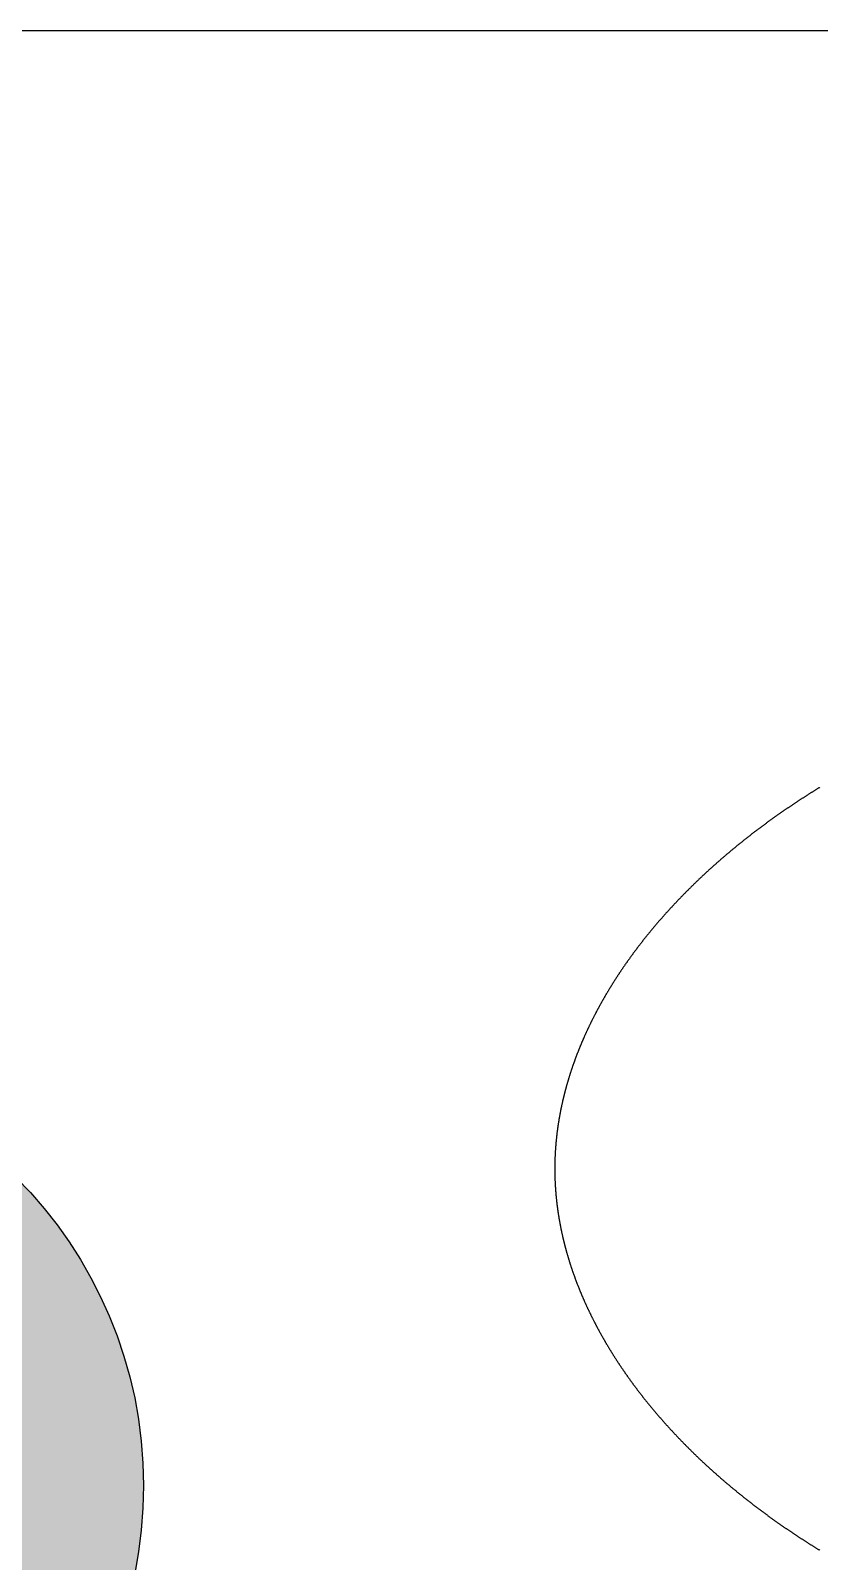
# Model space of a CAD drawing. Header units: millimetres. Extents: x 88 to 97873, y 32 to 55088.
# Drawn here: x 48367.95 to 48379.12, y 4638.84 to 4660.51 of the extents above; entities that cross this region are included whole.
import ezdxf

# ---------------------------------------------------------------- set-up
doc = ezdxf.new("R2010")
doc.units = ezdxf.units.MM
doc.header["$LTSCALE"] = 0.3
doc.layers.add('FICHAS_XLR', color=7, linetype='Continuous')

# ---------------------------------------------------------------- blocks, each defined once
blk = doc.blocks.new('FICHA_XLR_FEMEA')
at = {"layer": 'FICHAS_XLR'}
h = blk.add_hatch(color=0, dxfattribs=at)
h.dxf.hatch_style = 1
h.paths.add_polyline_path([(728.92, -1209.1, 1), (1195.1, -1209.1, 1)])
h.paths.add_polyline_path([(-728.92, 1209.1, 1), (-1195.1, 1209.1, 1)])
at = {"layer": 'FICHAS_XLR', "color": 0}
blk.add_lwpolyline([(-367.12, 1582.62), (-367.39, 1582.45), (-367.66, 1582.29), (-367.93, 1582.12), (-368.2, 1581.96), (-368.47, 1581.79), (-368.74, 1581.63), (-369.01, 1581.46), (-369.28, 1581.29), (-369.54, 1581.13), (-369.81, 1580.96), (-370.08, 1580.8), (-370.35, 1580.63), (-370.62, 1580.46), (-370.88, 1580.3), (-371.15, 1580.13), (-371.42, 1579.96), (-371.68, 1579.79), (-371.95, 1579.63), (-372.22, 1579.46), (-372.48, 1579.29), (-372.75, 1579.12), (-373.01, 1578.96), (-373.28, 1578.79), (-373.55, 1578.62), (-373.81, 1578.45), (-374.08, 1578.28), (-374.34, 1578.11), (-374.61, 1577.94), (-374.87, 1577.77), (-375.13, 1577.61), (-375.4, 1577.44), (-375.66, 1577.27), (-375.93, 1577.1), (-376.19, 1576.93), (-376.45, 1576.76), (-376.72, 1576.59), (-376.98, 1576.42), (-377.24, 1576.24), (-377.5, 1576.07), (-377.77, 1575.9), (-378.03, 1575.73), (-378.29, 1575.56), (-378.55, 1575.39), (-378.81, 1575.22), (-379.07, 1575.05), (-379.34, 1574.87), (-379.6, 1574.7), (-379.86, 1574.53), (-380.12, 1574.36), (-380.38, 1574.19), (-380.64, 1574.01), (-380.9, 1573.84), (-381.16, 1573.67), (-381.42, 1573.49), (-381.68, 1573.32), (-381.94, 1573.15), (-382.19, 1572.97), (-382.45, 1572.8), (-382.71, 1572.63), (-382.97, 1572.45), (-383.23, 1572.28), (-383.49, 1572.1), (-383.74, 1571.93), (-384, 1571.76), (-384.26, 1571.58), (-384.52, 1571.41), (-384.77, 1571.23), (-385.03, 1571.06), (-385.29, 1570.88), (-385.54, 1570.71), (-385.8, 1570.53), (-386.05, 1570.35), (-386.31, 1570.18), (-386.56, 1570), (-386.82, 1569.83), (-387.07, 1569.65), (-387.33, 1569.47), (-387.58, 1569.3), (-387.84, 1569.12), (-388.09, 1568.94), (-388.35, 1568.77), (-388.6, 1568.59), (-388.85, 1568.41), (-389.11, 1568.23), (-389.36, 1568.06), (-389.61, 1567.88), (-389.87, 1567.7), (-390.12, 1567.52), (-390.37, 1567.34), (-390.62, 1567.16), (-390.88, 1566.99), (-391.13, 1566.81), (-391.38, 1566.63), (-391.63, 1566.45), (-391.88, 1566.27), (-392.13, 1566.09), (-392.38, 1565.91), (-392.63, 1565.73), (-392.88, 1565.55), (-393.13, 1565.37), (-393.38, 1565.19), (-393.63, 1565.01), (-393.88, 1564.83), (-394.13, 1564.65), (-394.38, 1564.47), (-394.63, 1564.29), (-394.88, 1564.11), (-395.13, 1563.93), (-395.37, 1563.75), (-395.62, 1563.57), (-395.87, 1563.38), (-396.12, 1563.2), (-396.36, 1563.02), (-396.61, 1562.84), (-396.86, 1562.66), (-397.1, 1562.47), (-397.35, 1562.29), (-397.6, 1562.11), (-397.84, 1561.93), (-398.09, 1561.74), (-398.33, 1561.56), (-398.58, 1561.38), (-398.82, 1561.2), (-399.07, 1561.01), (-399.31, 1560.83), (-399.56, 1560.64), (-399.8, 1560.46), (-400.05, 1560.28), (-400.29, 1560.09), (-400.53, 1559.91), (-400.78, 1559.72), (-401.02, 1559.54), (-401.26, 1559.36), (-401.51, 1559.17), (-401.75, 1558.99), (-401.99, 1558.8), (-402.23, 1558.62), (-402.48, 1558.43), (-402.72, 1558.25), (-402.96, 1558.06), (-403.2, 1557.87), (-403.44, 1557.69), (-403.68, 1557.5), (-403.92, 1557.32), (-404.16, 1557.13), (-404.4, 1556.94), (-404.64, 1556.76), (-404.88, 1556.57), (-405.12, 1556.38), (-405.36, 1556.2), (-405.6, 1556.01), (-405.84, 1555.82), (-406.08, 1555.63), (-406.32, 1555.45), (-406.55, 1555.26), (-406.79, 1555.07), (-407.03, 1554.88), (-407.27, 1554.7), (-407.5, 1554.51), (-407.74, 1554.32), (-407.98, 1554.13), (-408.21, 1553.94), (-408.45, 1553.75), (-408.69, 1553.57), (-408.92, 1553.38), (-409.16, 1553.19), (-409.39, 1553), (-409.63, 1552.81), (-409.86, 1552.62), (-410.1, 1552.43), (-410.33, 1552.24), (-410.57, 1552.05), (-410.8, 1551.86), (-411.04, 1551.67), (-411.27, 1551.48), (-411.5, 1551.29), (-411.74, 1551.1), (-411.97, 1550.91), (-412.2, 1550.72), (-412.43, 1550.53), (-412.67, 1550.33), (-412.9, 1550.14), (-413.13, 1549.95), (-413.36, 1549.76), (-413.59, 1549.57), (-413.82, 1549.38), (-414.06, 1549.19), (-414.29, 1548.99), (-414.52, 1548.8), (-414.75, 1548.61), (-414.98, 1548.42), (-415.21, 1548.22), (-415.44, 1548.03), (-415.67, 1547.84), (-415.89, 1547.65), (-416.12, 1547.45), (-416.35, 1547.26), (-416.58, 1547.07), (-416.81, 1546.87), (-417.04, 1546.68), (-417.26, 1546.49), (-417.49, 1546.29), (-417.72, 1546.1), (-417.95, 1545.9), (-418.17, 1545.71), (-418.4, 1545.52), (-418.63, 1545.32), (-418.85, 1545.13), (-419.08, 1544.93), (-419.3, 1544.74), (-419.53, 1544.54), (-419.75, 1544.35), (-419.98, 1544.15), (-420.2, 1543.96), (-420.43, 1543.76), (-420.65, 1543.57), (-420.88, 1543.37), (-421.1, 1543.17), (-421.32, 1542.98), (-421.55, 1542.78), (-421.77, 1542.59), (-421.99, 1542.39), (-422.22, 1542.19), (-422.44, 1542), (-422.66, 1541.8), (-422.88, 1541.6), (-423.1, 1541.41), (-423.32, 1541.21), (-423.55, 1541.01), (-423.77, 1540.82), (-423.99, 1540.62), (-424.21, 1540.42), (-424.43, 1540.22), (-424.65, 1540.02), (-424.87, 1539.83), (-425.09, 1539.63), (-425.31, 1539.43), (-425.53, 1539.23), (-425.74, 1539.03), (-425.96, 1538.84), (-426.18, 1538.64), (-426.4, 1538.44), (-426.62, 1538.24), (-426.83, 1538.04), (-427.05, 1537.84), (-427.27, 1537.64), (-427.49, 1537.44), (-427.7, 1537.24), (-427.92, 1537.04), (-428.14, 1536.84), (-428.35, 1536.64), (-428.57, 1536.44), (-428.78, 1536.24), (-429, 1536.04), (-429.21, 1535.84), (-429.43, 1535.64), (-429.64, 1535.44), (-429.86, 1535.24), (-430.07, 1535.04), (-430.28, 1534.84), (-430.5, 1534.64), (-430.71, 1534.44), (-430.92, 1534.24), (-431.14, 1534.04), (-431.35, 1533.83), (-431.56, 1533.63), (-431.77, 1533.43), (-431.98, 1533.23), (-432.2, 1533.03), (-432.41, 1532.82), (-432.62, 1532.62), (-432.83, 1532.42), (-433.04, 1532.22), (-433.25, 1532.02), (-433.46, 1531.81), (-433.67, 1531.61), (-433.88, 1531.41), (-434.09, 1531.2), (-434.3, 1531), (-434.51, 1530.8), (-434.72, 1530.59), (-434.92, 1530.39), (-435.13, 1530.19), (-435.34, 1529.98), (-435.55, 1529.78), (-435.75, 1529.58), (-435.96, 1529.37), (-436.17, 1529.17), (-436.38, 1528.96), (-436.58, 1528.76), (-436.79, 1528.55), (-436.99, 1528.35), (-437.2, 1528.15), (-437.4, 1527.94), (-437.61, 1527.74), (-437.81, 1527.53), (-438.02, 1527.33), (-438.22, 1527.12), (-438.43, 1526.92), (-438.63, 1526.71), (-438.84, 1526.5), (-439.04, 1526.3), (-439.24, 1526.09), (-439.44, 1525.89), (-439.65, 1525.68), (-439.85, 1525.47), (-440.05, 1525.27), (-440.25, 1525.06), (-440.46, 1524.86), (-440.66, 1524.65), (-440.86, 1524.44), (-441.06, 1524.24), (-441.26, 1524.03), (-441.46, 1523.82), (-441.66, 1523.61), (-441.86, 1523.41), (-442.06, 1523.2), (-442.26, 1522.99), (-442.46, 1522.79), (-442.66, 1522.58), (-442.86, 1522.37), (-443.05, 1522.16), (-443.25, 1521.95), (-443.45, 1521.75), (-443.65, 1521.54), (-443.84, 1521.33), (-444.04, 1521.12), (-444.24, 1520.91), (-444.43, 1520.7), (-444.63, 1520.5), (-444.83, 1520.29), (-445.02, 1520.08), (-445.22, 1519.87), (-445.41, 1519.66), (-445.61, 1519.45), (-445.8, 1519.24), (-446, 1519.03), (-446.19, 1518.82), (-446.39, 1518.61), (-446.58, 1518.4), (-446.77, 1518.19), (-446.97, 1517.98), (-447.16, 1517.77), (-447.35, 1517.56), (-447.54, 1517.35), (-447.74, 1517.14), (-447.93, 1516.93), (-448.12, 1516.72), (-448.31, 1516.51), (-448.5, 1516.3), (-448.69, 1516.09), (-448.88, 1515.88), (-449.07, 1515.67), (-449.26, 1515.45), (-449.45, 1515.24), (-449.64, 1515.03), (-449.83, 1514.82), (-450.02, 1514.61), (-450.21, 1514.4), (-450.4, 1514.19), (-450.59, 1513.97), (-450.77, 1513.76), (-450.96, 1513.55), (-451.15, 1513.34), (-451.34, 1513.13), (-451.52, 1512.91), (-451.71, 1512.7), (-451.9, 1512.49), (-452.08, 1512.28), (-452.27, 1512.06), (-452.45, 1511.85), (-452.64, 1511.64), (-452.82, 1511.42), (-453.01, 1511.21), (-453.19, 1511), (-453.38, 1510.78), (-453.56, 1510.57), (-453.75, 1510.36), (-453.93, 1510.14), (-454.11, 1509.93), (-454.3, 1509.72), (-454.48, 1509.5), (-454.66, 1509.29), (-454.84, 1509.07), (-455.02, 1508.86), (-455.21, 1508.64), (-455.39, 1508.43), (-455.57, 1508.22), (-455.75, 1508), (-455.93, 1507.79), (-456.11, 1507.57), (-456.29, 1507.36), (-456.47, 1507.14), (-456.65, 1506.93), (-456.83, 1506.71), (-457.01, 1506.5), (-457.19, 1506.28), (-457.36, 1506.06), (-457.54, 1505.85), (-457.72, 1505.63), (-457.9, 1505.42), (-458.07, 1505.2), (-458.25, 1504.99), (-458.43, 1504.77), (-458.6, 1504.55), (-458.78, 1504.34), (-458.96, 1504.12), (-459.13, 1503.9), (-459.31, 1503.69), (-459.48, 1503.47), (-459.66, 1503.25), (-459.83, 1503.04), (-460.01, 1502.82), (-460.18, 1502.6), (-460.35, 1502.39), (-460.53, 1502.17), (-460.7, 1501.95), (-460.87, 1501.74), (-461.05, 1501.52), (-461.22, 1501.3), (-461.39, 1501.08), (-461.56, 1500.87), (-461.73, 1500.65), (-461.91, 1500.43), (-462.08, 1500.21), (-462.25, 1499.99), (-462.42, 1499.78), (-462.59, 1499.56), (-462.76, 1499.34), (-462.93, 1499.12), (-463.1, 1498.9), (-463.27, 1498.68), (-463.43, 1498.46), (-463.6, 1498.25), (-463.77, 1498.03), (-463.94, 1497.81), (-464.11, 1497.59), (-464.27, 1497.37), (-464.44, 1497.15), (-464.61, 1496.93), (-464.77, 1496.71), (-464.94, 1496.49), (-465.11, 1496.27), (-465.27, 1496.05), (-465.44, 1495.83), (-465.6, 1495.61), (-465.77, 1495.39), (-465.93, 1495.17), (-466.1, 1494.95), (-466.26, 1494.73), (-466.42, 1494.51), (-466.59, 1494.29), (-466.75, 1494.07), (-466.91, 1493.85), (-467.08, 1493.63), (-467.24, 1493.41), (-467.4, 1493.19), (-467.56, 1492.97), (-467.72, 1492.75), (-467.88, 1492.53), (-468.05, 1492.31), (-468.21, 1492.09), (-468.37, 1491.86), (-468.53, 1491.64), (-468.69, 1491.42), (-468.85, 1491.2), (-469.01, 1490.98), (-469.16, 1490.76), (-469.32, 1490.54), (-469.48, 1490.31), (-469.64, 1490.09), (-469.8, 1489.87), (-469.95, 1489.65), (-470.11, 1489.43), (-470.27, 1489.2), (-470.43, 1488.98), (-470.58, 1488.76), (-470.74, 1488.54), (-470.89, 1488.31), (-471.05, 1488.09), (-471.2, 1487.87), (-471.36, 1487.65), (-471.51, 1487.42), (-471.67, 1487.2), (-471.82, 1486.98), (-471.98, 1486.75), (-472.13, 1486.53), (-472.28, 1486.31), (-472.44, 1486.08), (-472.59, 1485.86), (-472.74, 1485.64), (-472.89, 1485.41), (-473.04, 1485.19), (-473.2, 1484.97), (-473.35, 1484.74), (-473.5, 1484.52), (-473.65, 1484.29), (-473.8, 1484.07), (-473.95, 1483.85), (-474.1, 1483.62), (-474.25, 1483.4), (-474.4, 1483.17), (-474.55, 1482.95), (-474.69, 1482.72), (-474.84, 1482.5), (-474.99, 1482.28), (-475.14, 1482.05), (-475.29, 1481.83), (-475.43, 1481.6), (-475.58, 1481.38), (-475.73, 1481.15), (-475.87, 1480.93), (-476.02, 1480.7), (-476.16, 1480.48), (-476.31, 1480.25), (-476.45, 1480.02), (-476.6, 1479.8), (-476.74, 1479.57), (-476.89, 1479.35), (-477.03, 1479.12), (-477.18, 1478.9), (-477.32, 1478.67), (-477.46, 1478.45), (-477.6, 1478.22), (-477.75, 1477.99), (-477.89, 1477.77), (-478.03, 1477.54), (-478.17, 1477.31), (-478.31, 1477.09), (-478.45, 1476.86), (-478.6, 1476.64), (-478.74, 1476.41), (-478.88, 1476.18), (-479.02, 1475.96), (-479.15, 1475.73), (-479.29, 1475.5), (-479.43, 1475.28), (-479.57, 1475.05), (-479.71, 1474.82), (-479.85, 1474.59), (-479.99, 1474.37), (-480.12, 1474.14), (-480.26, 1473.91), (-480.4, 1473.68), (-480.53, 1473.46), (-480.67, 1473.23), (-480.8, 1473), (-480.94, 1472.77), (-481.08, 1472.55), (-481.21, 1472.32), (-481.35, 1472.09), (-481.48, 1471.86), (-481.61, 1471.64), (-481.75, 1471.41), (-481.88, 1471.18), (-482.01, 1470.95), (-482.15, 1470.72), (-482.28, 1470.49), (-482.41, 1470.27), (-482.54, 1470.04), (-482.68, 1469.81), (-482.81, 1469.58), (-482.94, 1469.35), (-483.07, 1469.12), (-483.2, 1468.89), (-483.33, 1468.67), (-483.46, 1468.44), (-483.59, 1468.21), (-483.72, 1467.98), (-483.85, 1467.75), (-483.97, 1467.52), (-484.1, 1467.29), (-484.23, 1467.06), (-484.36, 1466.83), (-484.49, 1466.6), (-484.61, 1466.37), (-484.74, 1466.14), (-484.87, 1465.91), (-484.99, 1465.68), (-485.12, 1465.45), (-485.24, 1465.22), (-485.37, 1465), (-485.49, 1464.77), (-485.62, 1464.54), (-485.74, 1464.31), (-485.87, 1464.07), (-485.99, 1463.84), (-486.11, 1463.61), (-486.24, 1463.38), (-486.36, 1463.15), (-486.48, 1462.92), (-486.6, 1462.69), (-486.73, 1462.46), (-486.85, 1462.23), (-486.97, 1462), (-487.09, 1461.77), (-487.21, 1461.54), (-487.33, 1461.31), (-487.45, 1461.08), (-487.57, 1460.85), (-487.69, 1460.62), (-487.81, 1460.38), (-487.93, 1460.15), (-488.05, 1459.92), (-488.16, 1459.69), (-488.28, 1459.46), (-488.4, 1459.23), (-488.52, 1459), (-488.63, 1458.77), (-488.75, 1458.53), (-488.87, 1458.3), (-488.98, 1458.07), (-489.1, 1457.84), (-489.21, 1457.61), (-489.33, 1457.38), (-489.44, 1457.14), (-489.56, 1456.91), (-489.67, 1456.68), (-489.78, 1456.45), (-489.9, 1456.22), (-490.01, 1455.98), (-490.12, 1455.75), (-490.24, 1455.52), (-490.35, 1455.29), (-490.46, 1455.05), (-490.57, 1454.82), (-490.68, 1454.59), (-490.79, 1454.36), (-490.9, 1454.12), (-491.01, 1453.89), (-491.12, 1453.66), (-491.23, 1453.43), (-491.34, 1453.19), (-491.45, 1452.96), (-491.56, 1452.73), (-491.67, 1452.49), (-491.78, 1452.26), (-491.89, 1452.03), (-491.99, 1451.79), (-492.1, 1451.56), (-492.21, 1451.33), (-492.31, 1451.09), (-492.42, 1450.86), (-492.53, 1450.63), (-492.63, 1450.39), (-492.74, 1450.16), (-492.84, 1449.93), (-492.95, 1449.69), (-493.05, 1449.46), (-493.15, 1449.23), (-493.26, 1448.99), (-493.36, 1448.76), (-493.46, 1448.52), (-493.57, 1448.29), (-493.67, 1448.06), (-493.77, 1447.82), (-493.87, 1447.59), (-493.97, 1447.35), (-494.07, 1447.12), (-494.17, 1446.89), (-494.27, 1446.65), (-494.37, 1446.42), (-494.47, 1446.18), (-494.57, 1445.95), (-494.67, 1445.71), (-494.77, 1445.48), (-494.87, 1445.25), (-494.97, 1445.01), (-495.07, 1444.78), (-495.16, 1444.54), (-495.26, 1444.31), (-495.36, 1444.07), (-495.45, 1443.84), (-495.55, 1443.6), (-495.65, 1443.37), (-495.74, 1443.13), (-495.84, 1442.9), (-495.93, 1442.66), (-496.03, 1442.43), (-496.12, 1442.19), (-496.21, 1441.96), (-496.31, 1441.72), (-496.4, 1441.49), (-496.49, 1441.25), (-496.59, 1441.02), (-496.68, 1440.78), (-496.77, 1440.54), (-496.86, 1440.31), (-496.95, 1440.07), (-497.04, 1439.84), (-497.13, 1439.6), (-497.22, 1439.37), (-497.31, 1439.13), (-497.4, 1438.89), (-497.49, 1438.66), (-497.58, 1438.42), (-497.67, 1438.19), (-497.76, 1437.95), (-497.85, 1437.72), (-497.93, 1437.48), (-498.02, 1437.24), (-498.11, 1437.01), (-498.19, 1436.77), (-498.28, 1436.53), (-498.37, 1436.3), (-498.45, 1436.06), (-498.54, 1435.83), (-498.62, 1435.59), (-498.71, 1435.35), (-498.79, 1435.12), (-498.88, 1434.88), (-498.96, 1434.64), (-499.04, 1434.41), (-499.13, 1434.17), (-499.21, 1433.93), (-499.29, 1433.7), (-499.37, 1433.46), (-499.45, 1433.22), (-499.54, 1432.99), (-499.62, 1432.75), (-499.7, 1432.51), (-499.78, 1432.28), (-499.86, 1432.04), (-499.94, 1431.8), (-500.02, 1431.56), (-500.09, 1431.33), (-500.17, 1431.09), (-500.25, 1430.85), (-500.33, 1430.62), (-500.41, 1430.38), (-500.48, 1430.14), (-500.56, 1429.9), (-500.64, 1429.67), (-500.71, 1429.43), (-500.79, 1429.19), (-500.87, 1428.95), (-500.94, 1428.72), (-501.02, 1428.48), (-501.09, 1428.24), (-501.16, 1428), (-501.24, 1427.77), (-501.31, 1427.53), (-501.38, 1427.29), (-501.46, 1427.05), (-501.53, 1426.82), (-501.6, 1426.58), (-501.67, 1426.34), (-501.75, 1426.1), (-501.82, 1425.86), (-501.89, 1425.63), (-501.96, 1425.39), (-502.03, 1425.15), (-502.1, 1424.91), (-502.17, 1424.67), (-502.24, 1424.44), (-502.31, 1424.2), (-502.37, 1423.96), (-502.44, 1423.72), (-502.51, 1423.48), (-502.58, 1423.25), (-502.64, 1423.01), (-502.71, 1422.77), (-502.78, 1422.53), (-502.84, 1422.29), (-502.91, 1422.05), (-502.97, 1421.82), (-503.04, 1421.58), (-503.1, 1421.34), (-503.17, 1421.1), (-503.23, 1420.86), (-503.3, 1420.62), (-503.36, 1420.38), (-503.42, 1420.15), (-503.48, 1419.91), (-503.55, 1419.67), (-503.61, 1419.43), (-503.67, 1419.19), (-503.73, 1418.95), (-503.79, 1418.71), (-503.85, 1418.47), (-503.91, 1418.23), (-503.97, 1418), (-504.03, 1417.76), (-504.09, 1417.52), (-504.15, 1417.28), (-504.21, 1417.04), (-504.27, 1416.8), (-504.32, 1416.56), (-504.38, 1416.32), (-504.44, 1416.08), (-504.5, 1415.84), (-504.55, 1415.6), (-504.61, 1415.37), (-504.66, 1415.13), (-504.72, 1414.89), (-504.77, 1414.65), (-504.83, 1414.41), (-504.88, 1414.17), (-504.94, 1413.93), (-504.99, 1413.69), (-505.04, 1413.45), (-505.1, 1413.21), (-505.15, 1412.97), (-505.2, 1412.73), (-505.25, 1412.49), (-505.3, 1412.25), (-505.35, 1412.01), (-505.4, 1411.77), (-505.46, 1411.53), (-505.51, 1411.29), (-505.56, 1411.06), (-505.6, 1410.82), (-505.65, 1410.58), (-505.7, 1410.34), (-505.75, 1410.1), (-505.8, 1409.86), (-505.85, 1409.62), (-505.89, 1409.38), (-505.94, 1409.14), (-505.99, 1408.9), (-506.03, 1408.66), (-506.08, 1408.42), (-506.12, 1408.18), (-506.17, 1407.94), (-506.21, 1407.7), (-506.26, 1407.46), (-506.3, 1407.22), (-506.34, 1406.98), (-506.39, 1406.74), (-506.43, 1406.5), (-506.47, 1406.26), (-506.52, 1406.02), (-506.56, 1405.78), (-506.6, 1405.54), (-506.64, 1405.3), (-506.68, 1405.06), (-506.72, 1404.82), (-506.76, 1404.58), (-506.8, 1404.34), (-506.84, 1404.1), (-506.88, 1403.85), (-506.92, 1403.61), (-506.96, 1403.37), (-506.99, 1403.13), (-507.03, 1402.89), (-507.07, 1402.65), (-507.11, 1402.41), (-507.14, 1402.17), (-507.18, 1401.93), (-507.21, 1401.69), (-507.25, 1401.45), (-507.28, 1401.21), (-507.32, 1400.97), (-507.35, 1400.73), (-507.39, 1400.49), (-507.42, 1400.25), (-507.45, 1400.01), (-507.49, 1399.77), (-507.52, 1399.53), (-507.55, 1399.29), (-507.58, 1399.05), (-507.61, 1398.8), (-507.65, 1398.56), (-507.68, 1398.32), (-507.71, 1398.08), (-507.74, 1397.84), (-507.77, 1397.6), (-507.8, 1397.36), (-507.82, 1397.12), (-507.85, 1396.88), (-507.88, 1396.64), (-507.91, 1396.4), (-507.94, 1396.16), (-507.96, 1395.92), (-507.99, 1395.68), (-508.02, 1395.43), (-508.04, 1395.19), (-508.07, 1394.95), (-508.09, 1394.71), (-508.12, 1394.47), (-508.14, 1394.23), (-508.17, 1393.99), (-508.19, 1393.75), (-508.21, 1393.51), (-508.24, 1393.27), (-508.26, 1393.03), (-508.28, 1392.78), (-508.3, 1392.54), (-508.32, 1392.3), (-508.35, 1392.06), (-508.37, 1391.82), (-508.39, 1391.58), (-508.41, 1391.34), (-508.43, 1391.1), (-508.45, 1390.86), (-508.46, 1390.62), (-508.48, 1390.37), (-508.5, 1390.13), (-508.52, 1389.89), (-508.54, 1389.65), (-508.55, 1389.41), (-508.57, 1389.17), (-508.59, 1388.93), (-508.6, 1388.69), (-508.62, 1388.45), (-508.63, 1388.2), (-508.65, 1387.96), (-508.66, 1387.72), (-508.68, 1387.48), (-508.69, 1387.24), (-508.7, 1387), (-508.72, 1386.76), (-508.73, 1386.52), (-508.74, 1386.28), (-508.75, 1386.03), (-508.77, 1385.79), (-508.78, 1385.55), (-508.79, 1385.31), (-508.8, 1385.07), (-508.81, 1384.83), (-508.82, 1384.59), (-508.83, 1384.35), (-508.84, 1384.11), (-508.84, 1383.86), (-508.85, 1383.62), (-508.86, 1383.38), (-508.87, 1383.14), (-508.87, 1382.9), (-508.88, 1382.66), (-508.89, 1382.42), (-508.89, 1382.18), (-508.9, 1381.93), (-508.9, 1381.69), (-508.91, 1381.45), (-508.91, 1381.21), (-508.92, 1380.97), (-508.92, 1380.73), (-508.92, 1380.49), (-508.93, 1380.25), (-508.93, 1380), (-508.93, 1379.76), (-508.93, 1379.52), (-508.93, 1379.28), (-508.93, 1379.04), (-508.94, 1378.8), (-508.94, 1378.56), (-508.94, 1378.32), (-508.93, 1378.07), (-508.93, 1377.83), (-508.93, 1377.59), (-508.93, 1377.35), (-508.93, 1377.11), (-508.93, 1376.87), (-508.92, 1376.63), (-508.92, 1376.39), (-508.92, 1376.14), (-508.91, 1375.9), (-508.91, 1375.66), (-508.9, 1375.42), (-508.9, 1375.18), (-508.89, 1374.94), (-508.89, 1374.7), (-508.88, 1374.46), (-508.87, 1374.21), (-508.87, 1373.97), (-508.86, 1373.73), (-508.85, 1373.49), (-508.84, 1373.25), (-508.84, 1373.01), (-508.83, 1372.77), (-508.82, 1372.53), (-508.81, 1372.28), (-508.8, 1372.04), (-508.79, 1371.8), (-508.78, 1371.56), (-508.77, 1371.32), (-508.75, 1371.08), (-508.74, 1370.84), (-508.73, 1370.6), (-508.72, 1370.36), (-508.7, 1370.11), (-508.69, 1369.87), (-508.68, 1369.63), (-508.66, 1369.39), (-508.65, 1369.15), (-508.63, 1368.91), (-508.62, 1368.67), (-508.6, 1368.43), (-508.59, 1368.19), (-508.57, 1367.94), (-508.55, 1367.7), (-508.54, 1367.46), (-508.52, 1367.22), (-508.5, 1366.98), (-508.48, 1366.74), (-508.46, 1366.5), (-508.45, 1366.26), (-508.43, 1366.02), (-508.41, 1365.77), (-508.39, 1365.53), (-508.37, 1365.29), (-508.35, 1365.05), (-508.32, 1364.81), (-508.3, 1364.57), (-508.28, 1364.33), (-508.26, 1364.09), (-508.24, 1363.85), (-508.21, 1363.61), (-508.19, 1363.37), (-508.17, 1363.12), (-508.14, 1362.88), (-508.12, 1362.64), (-508.09, 1362.4), (-508.07, 1362.16), (-508.04, 1361.92), (-508.02, 1361.68), (-507.99, 1361.44), (-507.96, 1361.2), (-507.94, 1360.96), (-507.91, 1360.72), (-507.88, 1360.47), (-507.85, 1360.23), (-507.82, 1359.99), (-507.8, 1359.75), (-507.77, 1359.51), (-507.74, 1359.27), (-507.71, 1359.03), (-507.68, 1358.79), (-507.65, 1358.55), (-507.61, 1358.31), (-507.58, 1358.07), (-507.55, 1357.83), (-507.52, 1357.59), (-507.49, 1357.35), (-507.45, 1357.11), (-507.42, 1356.86), (-507.39, 1356.62), (-507.35, 1356.38), (-507.32, 1356.14), (-507.28, 1355.9), (-507.25, 1355.66), (-507.21, 1355.42), (-507.18, 1355.18), (-507.14, 1354.94), (-507.11, 1354.7), (-507.07, 1354.46), (-507.03, 1354.22), (-506.99, 1353.98), (-506.96, 1353.74), (-506.92, 1353.5), (-506.88, 1353.26), (-506.84, 1353.02), (-506.8, 1352.78), (-506.76, 1352.54), (-506.72, 1352.3), (-506.68, 1352.06), (-506.64, 1351.82), (-506.6, 1351.58), (-506.56, 1351.34), (-506.52, 1351.1), (-506.47, 1350.86), (-506.43, 1350.62), (-506.39, 1350.38), (-506.34, 1350.14), (-506.3, 1349.9), (-506.26, 1349.66), (-506.21, 1349.42), (-506.17, 1349.18), (-506.12, 1348.94), (-506.08, 1348.7), (-506.03, 1348.46), (-505.99, 1348.22), (-505.94, 1347.98), (-505.89, 1347.74), (-505.85, 1347.5), (-505.8, 1347.26), (-505.75, 1347.02), (-505.7, 1346.78), (-505.65, 1346.54), (-505.6, 1346.3), (-505.56, 1346.06), (-505.51, 1345.82), (-505.46, 1345.58), (-505.4, 1345.34), (-505.35, 1345.1), (-505.3, 1344.86), (-505.25, 1344.62), (-505.2, 1344.38), (-505.15, 1344.14), (-505.1, 1343.9), (-505.04, 1343.66), (-504.99, 1343.42), (-504.94, 1343.18), (-504.88, 1342.94), (-504.83, 1342.7), (-504.77, 1342.47), (-504.72, 1342.23), (-504.66, 1341.99), (-504.61, 1341.75), (-504.55, 1341.51), (-504.5, 1341.27), (-504.44, 1341.03), (-504.38, 1340.79), (-504.32, 1340.55), (-504.27, 1340.31), (-504.21, 1340.07), (-504.15, 1339.83), (-504.09, 1339.6), (-504.03, 1339.36), (-503.97, 1339.12), (-503.91, 1338.88), (-503.85, 1338.64), (-503.79, 1338.4), (-503.73, 1338.16), (-503.67, 1337.92), (-503.61, 1337.68), (-503.55, 1337.45), (-503.48, 1337.21), (-503.42, 1336.97), (-503.36, 1336.73), (-503.3, 1336.49), (-503.23, 1336.25), (-503.17, 1336.01), (-503.1, 1335.78), (-503.04, 1335.54), (-502.97, 1335.3), (-502.91, 1335.06), (-502.84, 1334.82), (-502.78, 1334.58), (-502.71, 1334.34), (-502.64, 1334.11), (-502.58, 1333.87), (-502.51, 1333.63), (-502.44, 1333.39), (-502.37, 1333.15), (-502.31, 1332.91), (-502.24, 1332.68), (-502.17, 1332.44), (-502.1, 1332.2), (-502.03, 1331.96), (-501.96, 1331.72), (-501.89, 1331.49), (-501.82, 1331.25), (-501.75, 1331.01), (-501.67, 1330.77), (-501.6, 1330.53), (-501.53, 1330.3), (-501.46, 1330.06), (-501.38, 1329.82), (-501.31, 1329.58), (-501.24, 1329.35), (-501.16, 1329.11), (-501.09, 1328.87), (-501.02, 1328.63), (-500.94, 1328.4), (-500.87, 1328.16), (-500.79, 1327.92), (-500.71, 1327.68), (-500.64, 1327.45), (-500.56, 1327.21), (-500.48, 1326.97), (-500.41, 1326.73), (-500.33, 1326.5), (-500.25, 1326.26), (-500.17, 1326.02), (-500.09, 1325.79), (-500.02, 1325.55), (-499.94, 1325.31), (-499.86, 1325.07), (-499.78, 1324.84), (-499.7, 1324.6), (-499.62, 1324.36), (-499.54, 1324.13), (-499.45, 1323.89), (-499.37, 1323.65), (-499.29, 1323.42), (-499.21, 1323.18), (-499.13, 1322.94), (-499.04, 1322.71), (-498.96, 1322.47), (-498.88, 1322.23), (-498.79, 1322), (-498.71, 1321.76), (-498.62, 1321.52), (-498.54, 1321.29), (-498.45, 1321.05), (-498.37, 1320.81), (-498.28, 1320.58), (-498.19, 1320.34), (-498.11, 1320.11), (-498.02, 1319.87), (-497.93, 1319.63), (-497.85, 1319.4), (-497.76, 1319.16), (-497.67, 1318.93), (-497.58, 1318.69), (-497.49, 1318.45), (-497.4, 1318.22), (-497.31, 1317.98), (-497.22, 1317.75), (-497.13, 1317.51), (-497.04, 1317.28), (-496.95, 1317.04), (-496.86, 1316.8), (-496.77, 1316.57), (-496.68, 1316.33), (-496.59, 1316.1), (-496.49, 1315.86), (-496.4, 1315.63), (-496.31, 1315.39), (-496.21, 1315.16), (-496.12, 1314.92), (-496.03, 1314.69), (-495.93, 1314.45), (-495.84, 1314.22), (-495.74, 1313.98), (-495.65, 1313.75), (-495.55, 1313.51), (-495.45, 1313.28), (-495.36, 1313.04), (-495.26, 1312.81), (-495.16, 1312.57), (-495.07, 1312.34), (-494.97, 1312.1), (-494.87, 1311.87), (-494.77, 1311.63), (-494.67, 1311.4), (-494.57, 1311.16), (-494.47, 1310.93), (-494.37, 1310.7), (-494.27, 1310.46), (-494.17, 1310.23), (-494.07, 1309.99), (-493.97, 1309.76), (-493.87, 1309.52), (-493.77, 1309.29), (-493.67, 1309.06), (-493.57, 1308.82), (-493.46, 1308.59), (-493.36, 1308.35), (-493.26, 1308.12), (-493.15, 1307.89), (-493.05, 1307.65), (-492.95, 1307.42), (-492.84, 1307.19), (-492.74, 1306.95), (-492.63, 1306.72), (-492.53, 1306.49), (-492.42, 1306.25), (-492.31, 1306.02), (-492.21, 1305.79), (-492.1, 1305.55), (-491.99, 1305.32), (-491.89, 1305.09), (-491.78, 1304.85), (-491.67, 1304.62), (-491.56, 1304.39), (-491.45, 1304.15), (-491.34, 1303.92), (-491.23, 1303.69), (-491.12, 1303.45), (-491.01, 1303.22), (-490.9, 1302.99), (-490.79, 1302.76), (-490.68, 1302.52), (-490.57, 1302.29), (-490.46, 1302.06), (-490.35, 1301.83), (-490.24, 1301.59), (-490.12, 1301.36), (-490.01, 1301.13), (-489.9, 1300.9), (-489.78, 1300.67), (-489.67, 1300.43), (-489.56, 1300.2), (-489.44, 1299.97), (-489.33, 1299.74), (-489.21, 1299.51), (-489.1, 1299.27), (-488.98, 1299.04), (-488.87, 1298.81), (-488.75, 1298.58), (-488.63, 1298.35), (-488.52, 1298.12), (-488.4, 1297.88), (-488.28, 1297.65), (-488.16, 1297.42), (-488.05, 1297.19), (-487.93, 1296.96), (-487.81, 1296.73), (-487.69, 1296.5), (-487.57, 1296.27), (-487.45, 1296.04), (-487.33, 1295.8), (-487.21, 1295.57), (-487.09, 1295.34), (-486.97, 1295.11), (-486.85, 1294.88), (-486.73, 1294.65), (-486.6, 1294.42), (-486.48, 1294.19), (-486.36, 1293.96), (-486.24, 1293.73), (-486.11, 1293.5), (-485.99, 1293.27), (-485.87, 1293.04), (-485.74, 1292.81), (-485.62, 1292.58), (-485.49, 1292.35), (-485.37, 1292.12), (-485.24, 1291.89), (-485.12, 1291.66), (-484.99, 1291.43), (-484.87, 1291.2), (-484.74, 1290.97), (-484.61, 1290.74), (-484.49, 1290.51), (-484.36, 1290.28), (-484.23, 1290.05), (-484.1, 1289.82), (-483.97, 1289.59), (-483.85, 1289.36), (-483.72, 1289.13), (-483.59, 1288.91), (-483.46, 1288.68), (-483.33, 1288.45), (-483.2, 1288.22), (-483.07, 1287.99), (-482.94, 1287.76), (-482.81, 1287.53), (-482.68, 1287.3), (-482.54, 1287.08), (-482.41, 1286.85), (-482.28, 1286.62), (-482.15, 1286.39), (-482.01, 1286.16), (-481.88, 1285.93), (-481.75, 1285.71), (-481.61, 1285.48), (-481.48, 1285.25), (-481.35, 1285.02), (-481.21, 1284.79), (-481.08, 1284.57), (-480.94, 1284.34), (-480.8, 1284.11), (-480.67, 1283.88), (-480.53, 1283.66), (-480.4, 1283.43), (-480.26, 1283.2), (-480.12, 1282.97), (-479.99, 1282.75), (-479.85, 1282.52), (-479.71, 1282.29), (-479.57, 1282.07), (-479.43, 1281.84), (-479.29, 1281.61), (-479.15, 1281.38), (-479.02, 1281.16), (-478.88, 1280.93), (-478.74, 1280.7), (-478.6, 1280.48), (-478.45, 1280.25), (-478.31, 1280.02), (-478.17, 1279.8), (-478.03, 1279.57), (-477.89, 1279.35), (-477.75, 1279.12), (-477.6, 1278.89), (-477.46, 1278.67), (-477.32, 1278.44), (-477.18, 1278.22), (-477.03, 1277.99), (-476.89, 1277.76), (-476.74, 1277.54), (-476.6, 1277.31), (-476.45, 1277.09), (-476.31, 1276.86), (-476.16, 1276.64), (-476.02, 1276.41), (-475.87, 1276.19), (-475.73, 1275.96), (-475.58, 1275.74), (-475.43, 1275.51), (-475.29, 1275.29), (-475.14, 1275.06), (-474.99, 1274.84), (-474.84, 1274.61), (-474.69, 1274.39), (-474.55, 1274.16), (-474.4, 1273.94), (-474.25, 1273.72), (-474.1, 1273.49), (-473.95, 1273.27), (-473.8, 1273.04), (-473.65, 1272.82), (-473.5, 1272.59), (-473.35, 1272.37), (-473.2, 1272.15), (-473.04, 1271.92), (-472.89, 1271.7), (-472.74, 1271.48), (-472.59, 1271.25), (-472.44, 1271.03), (-472.28, 1270.81), (-472.13, 1270.58), (-471.98, 1270.36), (-471.82, 1270.14), (-471.67, 1269.91), (-471.51, 1269.69), (-471.36, 1269.47), (-471.2, 1269.25), (-471.05, 1269.02), (-470.89, 1268.8), (-470.74, 1268.58), (-470.58, 1268.35), (-470.43, 1268.13), (-470.27, 1267.91), (-470.11, 1267.69), (-469.95, 1267.47), (-469.8, 1267.24), (-469.64, 1267.02), (-469.48, 1266.8), (-469.32, 1266.58), (-469.16, 1266.36), (-469.01, 1266.13), (-468.85, 1265.91), (-468.69, 1265.69), (-468.53, 1265.47), (-468.37, 1265.25), (-468.21, 1265.03), (-468.05, 1264.81), (-467.88, 1264.59), (-467.72, 1264.36), (-467.56, 1264.14), (-467.4, 1263.92), (-467.24, 1263.7), (-467.08, 1263.48), (-466.91, 1263.26), (-466.75, 1263.04), (-466.59, 1262.82), (-466.42, 1262.6), (-466.26, 1262.38), (-466.1, 1262.16), (-465.93, 1261.94), (-465.77, 1261.72), (-465.6, 1261.5), (-465.44, 1261.28), (-465.27, 1261.06), (-465.11, 1260.84), (-464.94, 1260.62), (-464.77, 1260.4), (-464.61, 1260.18), (-464.44, 1259.96), (-464.27, 1259.74), (-464.11, 1259.52), (-463.94, 1259.31), (-463.77, 1259.09), (-463.6, 1258.87), (-463.43, 1258.65), (-463.27, 1258.43), (-463.1, 1258.21), (-462.93, 1257.99), (-462.76, 1257.77), (-462.59, 1257.56), (-462.42, 1257.34), (-462.25, 1257.12), (-462.08, 1256.9), (-461.91, 1256.68), (-461.73, 1256.47), (-461.56, 1256.25), (-461.39, 1256.03), (-461.22, 1255.81), (-461.05, 1255.6), (-460.87, 1255.38), (-460.7, 1255.16), (-460.53, 1254.94), (-460.35, 1254.73), (-460.18, 1254.51), (-460.01, 1254.29), (-459.83, 1254.08), (-459.66, 1253.86), (-459.48, 1253.64), (-459.31, 1253.43), (-459.13, 1253.21), (-458.96, 1252.99), (-458.78, 1252.78), (-458.6, 1252.56), (-458.43, 1252.34), (-458.25, 1252.13), (-458.07, 1251.91), (-457.9, 1251.7), (-457.72, 1251.48), (-457.54, 1251.26), (-457.36, 1251.05), (-457.19, 1250.83), (-457.01, 1250.62), (-456.83, 1250.4), (-456.65, 1250.19), (-456.47, 1249.97), (-456.29, 1249.76), (-456.11, 1249.54), (-455.93, 1249.33), (-455.75, 1249.11), (-455.57, 1248.9), (-455.39, 1248.68), (-455.21, 1248.47), (-455.02, 1248.25), (-454.84, 1248.04), (-454.66, 1247.83), (-454.48, 1247.61), (-454.3, 1247.4), (-454.11, 1247.18), (-453.93, 1246.97), (-453.75, 1246.76), (-453.56, 1246.54), (-453.38, 1246.33), (-453.19, 1246.12), (-453.01, 1245.9), (-452.82, 1245.69), (-452.64, 1245.48), (-452.45, 1245.26), (-452.27, 1245.05), (-452.08, 1244.84), (-451.9, 1244.63), (-451.71, 1244.41), (-451.52, 1244.2), (-451.34, 1243.99), (-451.15, 1243.78), (-450.96, 1243.56), (-450.77, 1243.35), (-450.59, 1243.14), (-450.4, 1242.93), (-450.21, 1242.72), (-450.02, 1242.5), (-449.83, 1242.29), (-449.64, 1242.08), (-449.45, 1241.87), (-449.26, 1241.66), (-449.07, 1241.45), (-448.88, 1241.24), (-448.69, 1241.03), (-448.5, 1240.81), (-448.31, 1240.6), (-448.12, 1240.39), (-447.93, 1240.18), (-447.74, 1239.97), (-447.54, 1239.76), (-447.35, 1239.55), (-447.16, 1239.34), (-446.97, 1239.13), (-446.77, 1238.92), (-446.58, 1238.71), (-446.39, 1238.5), (-446.19, 1238.29), (-446, 1238.08), (-445.8, 1237.87), (-445.61, 1237.66), (-445.41, 1237.45), (-445.22, 1237.24), (-445.02, 1237.04), (-444.83, 1236.83), (-444.63, 1236.62), (-444.43, 1236.41), (-444.24, 1236.2), (-444.04, 1235.99), (-443.84, 1235.78), (-443.65, 1235.58), (-443.45, 1235.37), (-443.25, 1235.16), (-443.05, 1234.95), (-442.86, 1234.74), (-442.66, 1234.54), (-442.46, 1234.33), (-442.26, 1234.12), (-442.06, 1233.91), (-441.86, 1233.71), (-441.66, 1233.5), (-441.46, 1233.29), (-441.26, 1233.08), (-441.06, 1232.88), (-440.86, 1232.67), (-440.66, 1232.46), (-440.46, 1232.26), (-440.25, 1232.05), (-440.05, 1231.84), (-439.85, 1231.64), (-439.65, 1231.43), (-439.44, 1231.23), (-439.24, 1231.02), (-439.04, 1230.81), (-438.84, 1230.61), (-438.63, 1230.4), (-438.43, 1230.2), (-438.22, 1229.99), (-438.02, 1229.79), (-437.81, 1229.58), (-437.61, 1229.38), (-437.4, 1229.17), (-437.2, 1228.97), (-436.99, 1228.76), (-436.79, 1228.56), (-436.58, 1228.35), (-436.38, 1228.15), (-436.17, 1227.95), (-435.96, 1227.74), (-435.75, 1227.54), (-435.55, 1227.33), (-435.34, 1227.13), (-435.13, 1226.93), (-434.92, 1226.72), (-434.72, 1226.52), (-434.51, 1226.32), (-434.3, 1226.11), (-434.09, 1225.91), (-433.88, 1225.71), (-433.67, 1225.5), (-433.46, 1225.3), (-433.25, 1225.1), (-433.04, 1224.9), (-432.83, 1224.69), (-432.62, 1224.49), (-432.41, 1224.29), (-432.2, 1224.09), (-431.98, 1223.88), (-431.77, 1223.68), (-431.56, 1223.48), (-431.35, 1223.28), (-431.14, 1223.08), (-430.92, 1222.88), (-430.71, 1222.68), (-430.5, 1222.47), (-430.28, 1222.27), (-430.07, 1222.07), (-429.86, 1221.87), (-429.64, 1221.67), (-429.43, 1221.47), (-429.21, 1221.27), (-429, 1221.07), (-428.78, 1220.87), (-428.57, 1220.67), (-428.35, 1220.47), (-428.14, 1220.27), (-427.92, 1220.07), (-427.7, 1219.87), (-427.49, 1219.67), (-427.27, 1219.47), (-427.05, 1219.27), (-426.83, 1219.07), (-426.62, 1218.87), (-426.4, 1218.68), (-426.18, 1218.48), (-425.96, 1218.28), (-425.74, 1218.08), (-425.53, 1217.88), (-425.31, 1217.68), (-425.09, 1217.48), (-424.87, 1217.29), (-424.65, 1217.09), (-424.43, 1216.89), (-424.21, 1216.69), (-423.99, 1216.5), (-423.77, 1216.3), (-423.55, 1216.1), (-423.32, 1215.9), (-423.1, 1215.71), (-422.88, 1215.51), (-422.66, 1215.31), (-422.44, 1215.12), (-422.22, 1214.92), (-421.99, 1214.72), (-421.77, 1214.53), (-421.55, 1214.33), (-421.32, 1214.13), (-421.1, 1213.94), (-420.88, 1213.74), (-420.65, 1213.55), (-420.43, 1213.35), (-420.2, 1213.16), (-419.98, 1212.96), (-419.75, 1212.77), (-419.53, 1212.57), (-419.3, 1212.38), (-419.08, 1212.18), (-418.85, 1211.99), (-418.63, 1211.79), (-418.4, 1211.6), (-418.17, 1211.4), (-417.95, 1211.21), (-417.72, 1211.01), (-417.49, 1210.82), (-417.26, 1210.63), (-417.04, 1210.43), (-416.81, 1210.24), (-416.58, 1210.05), (-416.35, 1209.85), (-416.12, 1209.66), (-415.89, 1209.47), (-415.67, 1209.27), (-415.44, 1209.08), (-415.21, 1208.89), (-414.98, 1208.7), (-414.75, 1208.5), (-414.52, 1208.31), (-414.29, 1208.12), (-414.06, 1207.93), (-413.82, 1207.74), (-413.59, 1207.54), (-413.36, 1207.35), (-413.13, 1207.16), (-412.9, 1206.97), (-412.67, 1206.78), (-412.43, 1206.59), (-412.2, 1206.4), (-411.97, 1206.21), (-411.74, 1206.01), (-411.5, 1205.82), (-411.27, 1205.63), (-411.04, 1205.44), (-410.8, 1205.25), (-410.57, 1205.06), (-410.33, 1204.87), (-410.1, 1204.68), (-409.86, 1204.49), (-409.63, 1204.3), (-409.39, 1204.12), (-409.16, 1203.93), (-408.92, 1203.74), (-408.69, 1203.55), (-408.45, 1203.36), (-408.21, 1203.17), (-407.98, 1202.98), (-407.74, 1202.79), (-407.5, 1202.61), (-407.27, 1202.42), (-407.03, 1202.23), (-406.79, 1202.04), (-406.55, 1201.85), (-406.32, 1201.67), (-406.08, 1201.48), (-405.84, 1201.29), (-405.6, 1201.1), (-405.36, 1200.92), (-405.12, 1200.73), (-404.88, 1200.54), (-404.64, 1200.36), (-404.4, 1200.17), (-404.16, 1199.98), (-403.92, 1199.8), (-403.68, 1199.61), (-403.44, 1199.43), (-403.2, 1199.24), (-402.96, 1199.05), (-402.72, 1198.87), (-402.48, 1198.68), (-402.23, 1198.5), (-401.99, 1198.31), (-401.75, 1198.13), (-401.51, 1197.94), (-401.26, 1197.76), (-401.02, 1197.57), (-400.78, 1197.39), (-400.53, 1197.2), (-400.29, 1197.02), (-400.05, 1196.84), (-399.8, 1196.65), (-399.56, 1196.47), (-399.31, 1196.28), (-399.07, 1196.1), (-398.82, 1195.92), (-398.58, 1195.74), (-398.33, 1195.55), (-398.09, 1195.37), (-397.84, 1195.19), (-397.6, 1195), (-397.35, 1194.82), (-397.1, 1194.64), (-396.86, 1194.46), (-396.61, 1194.27), (-396.36, 1194.09), (-396.12, 1193.91), (-395.87, 1193.73), (-395.62, 1193.55), (-395.37, 1193.37), (-395.13, 1193.19), (-394.88, 1193), (-394.63, 1192.82), (-394.38, 1192.64), (-394.13, 1192.46), (-393.88, 1192.28), (-393.63, 1192.1), (-393.38, 1191.92), (-393.13, 1191.74), (-392.88, 1191.56), (-392.63, 1191.38), (-392.38, 1191.2), (-392.13, 1191.02), (-391.88, 1190.84), (-391.63, 1190.66), (-391.38, 1190.48), (-391.13, 1190.31), (-390.88, 1190.13), (-390.62, 1189.95), (-390.37, 1189.77), (-390.12, 1189.59), (-389.87, 1189.41), (-389.61, 1189.24), (-389.36, 1189.06), (-389.11, 1188.88), (-388.85, 1188.7), (-388.6, 1188.53), (-388.35, 1188.35), (-388.09, 1188.17), (-387.84, 1187.99), (-387.58, 1187.82), (-387.33, 1187.64), (-387.07, 1187.46), (-386.82, 1187.29), (-386.56, 1187.11), (-386.31, 1186.94), (-386.05, 1186.76), (-385.8, 1186.58), (-385.54, 1186.41), (-385.29, 1186.23), (-385.03, 1186.06), (-384.77, 1185.88), (-384.52, 1185.71), (-384.26, 1185.53), (-384, 1185.36), (-383.74, 1185.18), (-383.49, 1185.01), (-383.23, 1184.83), (-382.97, 1184.66), (-382.71, 1184.49), (-382.45, 1184.31), (-382.19, 1184.14), (-381.94, 1183.97), (-381.68, 1183.79), (-381.42, 1183.62), (-381.16, 1183.45), (-380.9, 1183.27), (-380.64, 1183.1), (-380.38, 1182.93), (-380.12, 1182.75), (-379.86, 1182.58), (-379.6, 1182.41), (-379.34, 1182.24), (-379.07, 1182.07), (-378.81, 1181.9), (-378.55, 1181.72), (-378.29, 1181.55), (-378.03, 1181.38), (-377.77, 1181.21), (-377.5, 1181.04), (-377.24, 1180.87), (-376.98, 1180.7), (-376.72, 1180.53), (-376.45, 1180.36), (-376.19, 1180.19), (-375.93, 1180.02), (-375.66, 1179.85), (-375.4, 1179.68), (-375.13, 1179.51), (-374.87, 1179.34), (-374.61, 1179.17), (-374.34, 1179), (-374.08, 1178.83), (-373.81, 1178.66), (-373.55, 1178.49), (-373.28, 1178.33), (-373.01, 1178.16), (-372.75, 1177.99), (-372.48, 1177.82), (-372.22, 1177.65), (-371.95, 1177.49), (-371.68, 1177.32), (-371.42, 1177.15), (-371.15, 1176.98), (-370.88, 1176.82), (-370.62, 1176.65), (-370.35, 1176.48), (-370.08, 1176.32), (-369.81, 1176.15), (-369.54, 1175.99), (-369.28, 1175.82), (-369.01, 1175.65), (-368.74, 1175.49), (-368.47, 1175.32), (-368.2, 1175.16), (-367.93, 1174.99), (-367.66, 1174.83), (-367.39, 1174.66), (-367.12, 1174.5)], dxfattribs=at)
blk.add_circle((-962.01, 1209.1), 233.09, dxfattribs=at)

msp = doc.modelspace()

# ---------------------------------------------------------------- linework, layer by layer
msp.add_lwpolyline([(48021.636, 4660.512), (49142.409, 4660.512), (49142.409, 3986.667), (48021.636, 3986.667)], close=True)

# ---------------------------------------------------------------- block references
at = {"xscale": 0.02646669214138868, "yscale": 0.02646669214138868, "zscale": 0.02646669214138868}
msp.add_blockref('FICHA_XLR_FEMEA', (48388.846, 4607.911), dxfattribs=at)

doc.saveas('drawing.dxf')
